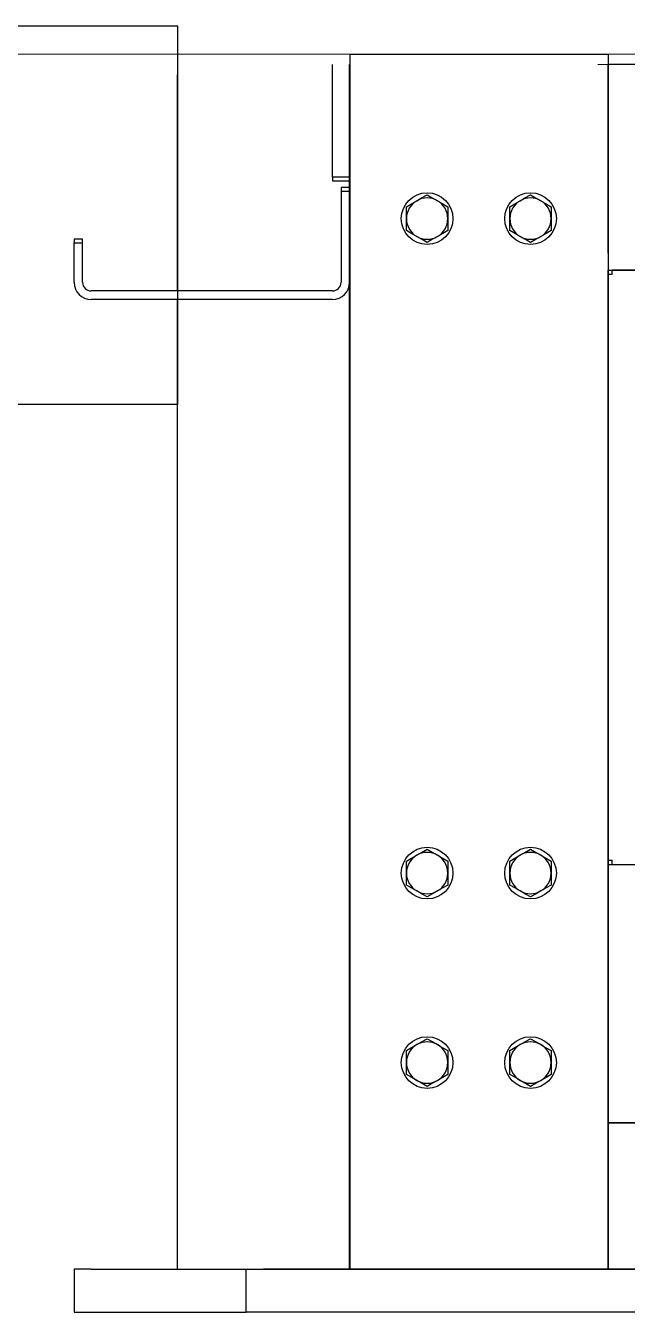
# Model space of a CAD drawing. Header units: millimetres. Extents: x 12318 to 17800, y 6541 to 10165.
# Drawn here: x 13122.5 to 13147.7, y 7271.9 to 7325.9 of the extents above; entities that cross this region are included whole.
import ezdxf

# ---------------------------------------------------------------- set-up
doc = ezdxf.new("R2010")
doc.units = ezdxf.units.MM
doc.layers.add('Equipment', color=123, linetype='Continuous')

# ---------------------------------------------------------------- blocks, each defined once
blk = doc.blocks.new('A$Cbe2ee938')
at = {"layer": 'Equipment'}
for p, q in [((-4530, 747), (-3839.31, 747)), ((-3839.31, 747), (-3839.31, 527)), ((-3739.04, 730.52), (-3589.31, 730.52)), ((-3739.04, 25), (-3739.04, 730.52)), ((-3589.31, 730.52), (-3589.31, 25)), ((-3839.31, 593.02), (-3839.31, 718.52)), ((-3749.31, 659.02), (-3749.31, 724.52)), ((-3739.31, 659.02), (-3739.31, 724.52)), ((-3739.31, 25), (-3739.31, 724.52)), ((-3589.31, 615), (-3589.31, 724.52)), ((-2289.31, 724.52), (-3589.31, 724.52)), ((-3589.31, 724.52), (-3589.31, 605)), ((-3739.31, 659.02), (-3749.31, 659.02)), ((-3749.31, 659.02), (-3749.31, 657.02)), ((-3749.31, 657.02), (-3739.31, 657.02)), ((-3739.31, 653.02), (-3744.31, 653.02)), ((-3744.31, 653.02), (-3744.31, 651.02)), ((-3744.31, 651.02), (-3739.31, 651.02)), ((-3744.31, 651.02), (-3744.31, 598.02)), ((-3739.31, 651.02), (-3739.31, 598.02)), ((-3706.31, 641.93), (-3703.35, 643.64)), ((-3703.35, 643.64), (-3700.31, 645.39)), ((-3700.31, 645.39), (-3697.52, 647)), ((-3697.52, 647), (-3694.31, 648.86)), ((-3694.31, 648.86), (-3691.35, 647.15)), ((-3691.35, 647.15), (-3688.31, 645.39)), ((-3688.31, 645.39), (-3685.52, 643.78)), ((-3685.52, 643.78), (-3682.31, 641.93)), ((-3646.31, 641.93), (-3643.35, 643.64)), ((-3643.35, 643.64), (-3640.31, 645.39)), ((-3640.31, 645.39), (-3637.52, 647)), ((-3637.52, 647), (-3634.31, 648.86)), ((-3634.31, 648.86), (-3631.35, 647.15)), ((-3631.35, 647.15), (-3628.31, 645.39)), ((-3628.31, 645.39), (-3625.52, 643.78)), ((-3625.52, 643.78), (-3622.31, 641.93)), ((-3706.31, 635), (-3706.31, 641.93)), ((-3706.31, 628.07), (-3706.31, 635)), ((-3682.31, 641.93), (-3682.31, 635)), ((-3682.31, 635), (-3682.31, 628.07)), ((-3646.31, 635), (-3646.31, 641.93)), ((-3646.31, 628.07), (-3646.31, 635)), ((-3622.31, 641.93), (-3622.31, 635)), ((-3622.31, 635), (-3622.31, 628.07)), ((-3703.11, 626.22), (-3706.31, 628.07)), ((-3682.31, 628.07), (-3685.27, 626.36)), ((-3643.11, 626.22), (-3646.31, 628.07)), ((-3622.31, 628.07), (-3625.27, 626.36)), ((-3894.31, 623.02), (-3899.31, 623.02)), ((-3899.31, 623.02), (-3899.31, 621.02)), ((-3899.31, 621.02), (-3894.31, 621.02)), ((-3899.31, 598.02), (-3899.31, 621.02)), ((-3894.31, 621.02), (-3894.31, 623.02)), ((-3894.31, 598.02), (-3894.31, 621.02)), ((-3700.31, 624.61), (-3703.11, 626.22)), ((-3697.27, 622.85), (-3700.31, 624.61)), ((-3694.31, 621.14), (-3697.27, 622.85)), ((-3691.11, 623), (-3694.31, 621.14)), ((-3688.31, 624.61), (-3691.11, 623)), ((-3685.27, 626.36), (-3688.31, 624.61)), ((-3640.31, 624.61), (-3643.11, 626.22)), ((-3637.27, 622.85), (-3640.31, 624.61)), ((-3634.31, 621.14), (-3637.27, 622.85)), ((-3631.11, 623), (-3634.31, 621.14)), ((-3628.31, 624.61), (-3631.11, 623)), ((-3625.27, 626.36), (-3628.31, 624.61)), ((-3589.31, 615), (-3589.31, 605)), ((-3589.31, 605), (-3586.81, 605)), ((-3589.31, 602.5), (-3589.31, 605)), ((-3589.31, 605), (-2289.31, 605)), ((-3589.31, 262.5), (-3589.31, 602.5)), ((-3586.81, 602.5), (-3589.31, 602.5)), ((-2291.81, 605), (-3586.81, 605)), ((-3586.81, 602.5), (-3586.81, 605)), ((-3749.31, 593.02), (-3889.31, 593.02)), ((-3749.31, 588.02), (-3889.31, 588.02)), ((-3839.31, 25), (-3839.31, 588.02)), ((-3839.31, 527), (-4530, 527)), ((-3706.31, 261.93), (-3703.35, 263.64)), ((-3706.31, 255), (-3706.31, 261.93)), ((-3703.35, 263.64), (-3700.31, 265.39)), ((-3700.31, 265.39), (-3697.52, 267)), ((-3697.52, 267), (-3694.31, 268.86)), ((-3694.31, 268.86), (-3691.35, 267.15)), ((-3691.35, 267.15), (-3688.31, 265.39)), ((-3688.31, 265.39), (-3685.52, 263.78)), ((-3685.52, 263.78), (-3682.31, 261.93)), ((-3682.31, 261.93), (-3682.31, 255)), ((-3646.31, 261.93), (-3643.35, 263.64)), ((-3646.31, 255), (-3646.31, 261.93)), ((-3643.35, 263.64), (-3640.31, 265.39)), ((-3640.31, 265.39), (-3637.52, 267)), ((-3637.52, 267), (-3634.31, 268.86)), ((-3634.31, 268.86), (-3631.35, 267.15)), ((-3631.35, 267.15), (-3628.31, 265.39)), ((-3628.31, 265.39), (-3625.52, 263.78)), ((-3625.52, 263.78), (-3622.31, 261.93)), ((-3622.31, 261.93), (-3622.31, 255)), ((-3589.31, 260), (-3589.31, 262.5)), ((-3589.31, 262.5), (-3586.81, 262.5)), ((-3586.81, 260), (-3586.81, 262.5)), ((-3706.31, 248.07), (-3706.31, 255)), ((-3682.31, 255), (-3682.31, 248.07)), ((-3646.31, 248.07), (-3646.31, 255)), ((-3622.31, 255), (-3622.31, 248.07)), ((-3589.31, 260), (-3586.81, 260)), ((-3589.31, 260), (-3589.31, 250)), ((-3589.31, 260), (-2289.31, 260)), ((-3589.31, 110), (-3589.31, 260)), ((-3586.81, 260), (-2291.81, 260)), ((-3703.11, 246.22), (-3706.31, 248.07)), ((-3682.31, 248.07), (-3685.27, 246.36)), ((-3643.11, 246.22), (-3646.31, 248.07)), ((-3622.31, 248.07), (-3625.27, 246.36)), ((-3589.31, 120), (-3589.31, 250)), ((-3700.31, 244.61), (-3703.11, 246.22)), ((-3697.27, 242.85), (-3700.31, 244.61)), ((-3694.31, 241.14), (-3697.27, 242.85)), ((-3691.11, 243), (-3694.31, 241.14)), ((-3688.31, 244.61), (-3691.11, 243)), ((-3685.27, 246.36), (-3688.31, 244.61)), ((-3640.31, 244.61), (-3643.11, 246.22)), ((-3637.27, 242.85), (-3640.31, 244.61)), ((-3634.31, 241.14), (-3637.27, 242.85)), ((-3631.11, 243), (-3634.31, 241.14)), ((-3628.31, 244.61), (-3631.11, 243)), ((-3625.27, 246.36), (-3628.31, 244.61)), ((-3700.31, 155.39), (-3697.52, 157)), ((-3697.52, 157), (-3694.31, 158.86)), ((-3694.31, 158.86), (-3691.35, 157.15)), ((-3691.35, 157.15), (-3688.31, 155.39)), ((-3640.31, 155.39), (-3637.52, 157)), ((-3637.52, 157), (-3634.31, 158.86)), ((-3634.31, 158.86), (-3631.35, 157.15)), ((-3631.35, 157.15), (-3628.31, 155.39)), ((-3706.31, 151.93), (-3703.35, 153.64)), ((-3706.31, 145), (-3706.31, 151.93)), ((-3703.35, 153.64), (-3700.31, 155.39)), ((-3688.31, 155.39), (-3685.52, 153.78)), ((-3685.52, 153.78), (-3682.31, 151.93)), ((-3682.31, 151.93), (-3682.31, 145)), ((-3646.31, 151.93), (-3643.35, 153.64)), ((-3646.31, 145), (-3646.31, 151.93)), ((-3643.35, 153.64), (-3640.31, 155.39)), ((-3628.31, 155.39), (-3625.52, 153.78)), ((-3625.52, 153.78), (-3622.31, 151.93)), ((-3622.31, 151.93), (-3622.31, 145)), ((-3706.31, 138.07), (-3706.31, 145)), ((-3682.31, 145), (-3682.31, 138.07)), ((-3646.31, 138.07), (-3646.31, 145)), ((-3622.31, 145), (-3622.31, 138.07)), ((-3703.11, 136.22), (-3706.31, 138.07)), ((-3700.31, 134.61), (-3703.11, 136.22)), ((-3697.27, 132.85), (-3700.31, 134.61)), ((-3688.31, 134.61), (-3691.11, 133)), ((-3685.27, 136.36), (-3688.31, 134.61)), ((-3682.31, 138.07), (-3685.27, 136.36)), ((-3643.11, 136.22), (-3646.31, 138.07)), ((-3640.31, 134.61), (-3643.11, 136.22)), ((-3637.27, 132.85), (-3640.31, 134.61)), ((-3628.31, 134.61), (-3631.11, 133)), ((-3625.27, 136.36), (-3628.31, 134.61)), ((-3622.31, 138.07), (-3625.27, 136.36)), ((-3694.31, 131.14), (-3697.27, 132.85)), ((-3691.11, 133), (-3694.31, 131.14)), ((-3634.31, 131.14), (-3637.27, 132.85)), ((-3631.11, 133), (-3634.31, 131.14)), ((-3589.31, 120), (-3589.31, 110)), ((-3589.31, 110), (-2289.31, 110)), ((-3589.31, 25), (-3589.31, 110)), ((-2289.31, 110), (-3589.31, 110)), ((-3889.31, 25), (-3899.31, 25)), ((-3899.31, 25), (-3899.31, 0)), ((-3889.31, 25), (-3799.31, 25)), ((-3799.31, 25), (-3789.31, 25)), ((-3799.31, 0), (-3799.31, 25)), ((-3799.31, 25), (-3529.31, 25)), ((-3799.31, 0), (-3799.31, 25)), ((-3539.31, 25), (-3789.31, 25)), ((-3589.31, 25), (-3739.04, 25)), ((-3899.31, 0), (-3889.31, 0)), ((-3889.31, 0), (-3799.31, 0)), ((-3789.31, 0), (-3799.31, 0)), ((-3539.31, 0), (-3789.31, 0)), ((-3529.31, 0), (-3799.31, 0))]:
    blk.add_line(p, q, dxfattribs=at)
at = {"layer": 'Equipment', "linetype": 'Continuous', "lineweight": 15}
for p, q in [((-4039.31, 730.52), (-1839.31, 730.52)), ((-3595.15, 724.52), (-2283.48, 724.52))]:
    blk.add_line(p, q, dxfattribs=at)
at = {"layer": 'Equipment'}
for centre in [(-3694.31, 635), (-3634.31, 635), (-3694.31, 255), (-3634.31, 255), (-3694.31, 145), (-3634.31, 145)]:
    blk.add_circle(centre, 15, dxfattribs=at)
for centre, radius, start, end in [((-3694.31, 635), 12, 120, 180), ((-3694.31, 635), 12, 60, 120), ((-3694.31, 635), 12, 0, 60), ((-3634.31, 635), 12, 120, 180), ((-3634.31, 635), 12, 60, 120), ((-3634.31, 635), 12, 0, 60), ((-3694.31, 635), 12, 180, 240), ((-3694.31, 635), 12, 300, 0), ((-3634.31, 635), 12, 180, 240), ((-3634.31, 635), 12, 300, 0), ((-3694.31, 635), 12, 240, 300), ((-3634.31, 635), 12, 240, 300), ((-3889.31, 598.02), 10, 180, 270), ((-3889.31, 598.02), 5, 180, 270), ((-3749.31, 598.02), 10, 270, 0), ((-3749.31, 598.02), 5, 270, 0), ((-3694.31, 255), 12, 120, 180), ((-3694.31, 255), 12, 60, 120), ((-3694.31, 255), 12, 0, 60), ((-3634.31, 255), 12, 120, 180), ((-3634.31, 255), 12, 60, 120), ((-3634.31, 255), 12, 0, 60), ((-3694.31, 255), 12, 180, 240), ((-3694.31, 255), 12, 300, 0), ((-3634.31, 255), 12, 180, 240), ((-3634.31, 255), 12, 300, 0), ((-3694.31, 255), 12, 240, 300), ((-3634.31, 255), 12, 240, 300), ((-3694.31, 145), 12, 60, 120), ((-3634.31, 145), 12, 60, 120), ((-3694.31, 145), 12, 120, 180), ((-3694.31, 145), 12, 0, 60), ((-3634.31, 145), 12, 120, 180), ((-3634.31, 145), 12, 0, 60), ((-3694.31, 145), 12, 180, 240), ((-3694.31, 145), 12, 300, 0), ((-3634.31, 145), 12, 180, 240), ((-3634.31, 145), 12, 300, 0), ((-3694.31, 145), 12, 240, 300), ((-3634.31, 145), 12, 240, 300)]:
    blk.add_arc(centre, radius, start, end, dxfattribs=at)

msp = doc.modelspace()

# ---------------------------------------------------------------- block references
at = {"xscale": 0.072267749473635, "yscale": 0.072267749473635, "zscale": 0.072267749473635}
msp.add_blockref('A$Cbe2ee938', (13406.294, 7271.941), dxfattribs=at)

doc.saveas('drawing.dxf')
